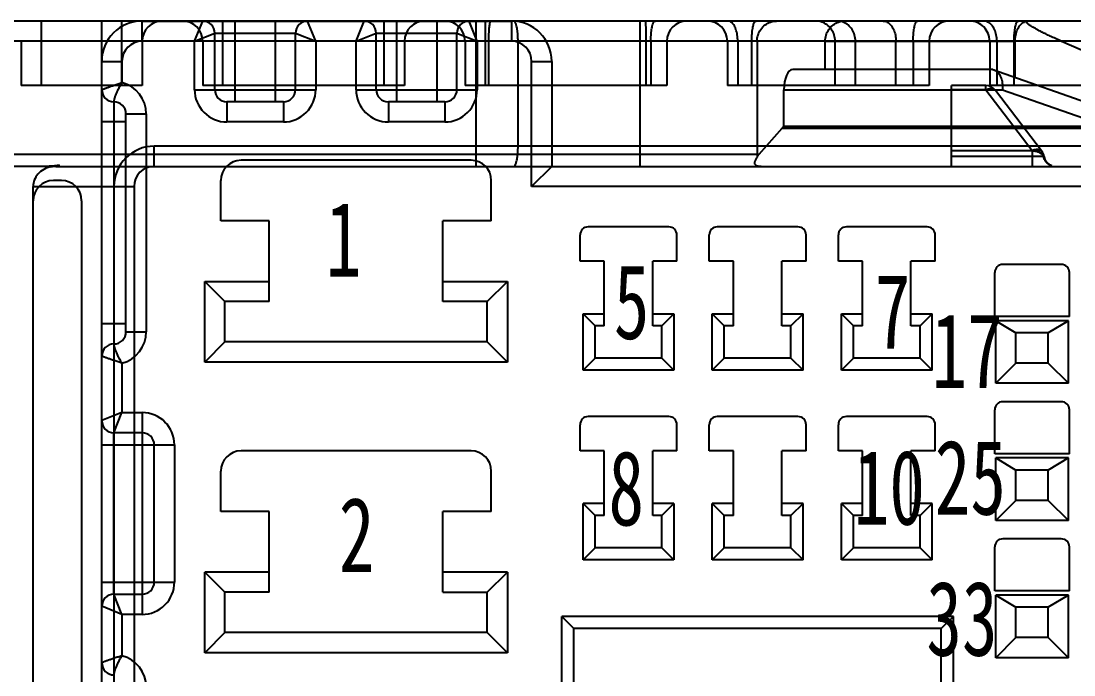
# Model space of a CAD drawing. Header units: inches. Extents: x 47316 to 59086, y 3141 to 11743.
# Drawn here: x 54573.79 to 54623.09, y 8622.89 to 8653.51 of the extents above; entities that cross this region are included whole.
import ezdxf

# ---------------------------------------------------------------- set-up
doc = ezdxf.new("R2010")
doc.units = ezdxf.units.IN
doc.header["$MEASUREMENT"] = 0
doc.layers.add('___SHELL', color=7, linetype='Continuous')
doc.styles.add('MtX_SimHei', font='')
doc.styles.get('MtX_SimHei').set_extended_font_data('SimHei')

msp = doc.modelspace()

# ---------------------------------------------------------------- linework, layer by layer
at = {"layer": '___SHELL', "color": 0, "lineweight": -2}
for p, q in [((54669.999, 8653.509), (54560.559, 8653.509)), ((54574.733, 8653.509), (54574.733, 8650.485)), ((54577.567, 8646.705), (54577.567, 8653.509)), ((54578.512, 8650.485), (54578.512, 8653.509)), ((54579.457, 8652.564), (54579.457, 8653.509)), ((54579.457, 8653.509), (54596.748, 8653.509)), ((54581.914, 8652.564), (54582.292, 8653.509)), ((54583.236, 8650.485), (54583.236, 8653.509)), ((54583.803, 8653.509), (54583.803, 8649.729)), ((54585.693, 8653.509), (54585.693, 8649.729)), ((54587.583, 8652.564), (54587.205, 8653.509)), ((54589.473, 8652.564), (54589.851, 8653.509)), ((54590.796, 8650.485), (54590.796, 8653.509)), ((54591.362, 8653.509), (54591.362, 8649.729)), ((54593.252, 8653.509), (54593.252, 8649.729)), ((54595.142, 8652.564), (54594.764, 8653.509)), ((54595.094, 8646.705), (54595.094, 8653.509)), ((54595.52, 8653.509), (54595.52, 8650.485)), ((54596.748, 8653.509), (54596.748, 8652.564)), ((54602.767, 8653.509), (54602.767, 8646.705)), ((54665.143, 8652.564), (54560.559, 8652.564)), ((54573.788, 8652.564), (54573.788, 8650.485)), ((54579.457, 8652.564), (54579.457, 8650.485)), ((54581.914, 8652.564), (54579.457, 8652.564)), ((54581.914, 8652.564), (54582.858, 8652.942)), ((54581.914, 8650.296), (54581.914, 8652.564)), ((54582.292, 8652.564), (54582.292, 8650.485)), ((54582.859, 8650.296), (54582.859, 8652.942)), ((54582.859, 8652.942), (54586.638, 8652.942)), ((54586.638, 8650.296), (54586.638, 8652.942)), ((54586.638, 8652.942), (54587.583, 8652.564)), ((54587.583, 8652.564), (54587.583, 8650.296)), ((54589.473, 8652.564), (54587.583, 8652.564)), ((54589.473, 8652.564), (54590.418, 8652.942)), ((54589.473, 8650.296), (54589.473, 8652.564)), ((54590.418, 8650.296), (54590.418, 8652.942)), ((54590.418, 8652.942), (54594.197, 8652.942)), ((54591.74, 8652.564), (54591.74, 8650.485)), ((54594.197, 8650.296), (54594.197, 8652.942)), ((54594.197, 8652.942), (54595.142, 8652.564)), ((54594.575, 8652.564), (54594.575, 8650.485)), ((54595.142, 8652.564), (54595.142, 8650.296)), ((54596.748, 8652.564), (54595.142, 8652.564)), ((54595.69, 8650.485), (54595.69, 8652.564)), ((54597.058, 8647.65), (54597.058, 8652.564)), ((54602.767, 8652.564), (54602.756, 8650.485)), ((54603.051, 8650.485), (54603.051, 8652.564)), ((54603.275, 8652.564), (54603.275, 8650.485)), ((54604.024, 8652.564), (54604.024, 8650.485)), ((54606.859, 8652.564), (54606.859, 8650.485)), ((54607.346, 8652.564), (54607.346, 8650.485)), ((54611.907, 8652.564), (54607.346, 8652.564)), ((54608, 8650.485), (54608, 8652.564)), ((54608.251, 8652.564), (54608.251, 8647.272)), ((54611.439, 8651.241), (54611.439, 8652.564)), ((54611.439, 8652.564), (54620.332, 8652.564)), ((54611.907, 8650.485), (54611.907, 8652.564)), ((54612.857, 8650.485), (54612.857, 8652.564)), ((54614.755, 8650.485), (54614.755, 8652.564)), ((54615.559, 8652.564), (54615.559, 8650.485)), ((54616.307, 8652.564), (54616.307, 8650.485)), ((54619.142, 8652.564), (54619.142, 8650.485)), ((54619.48, 8652.564), (54619.48, 8650.485)), ((54620.283, 8650.485), (54620.283, 8652.564)), ((54620.332, 8650.875), (54620.332, 8652.564)), ((54622.503, 8652.564), (54624.675, 8651.619)), ((54577.567, 8586.8), (54577.567, 8651.619)), ((54577.567, 8651.619), (54578.512, 8651.619)), ((54578.512, 8651.619), (54578.512, 8650.626)), ((54597.693, 8645.761), (54597.693, 8651.619)), ((54597.693, 8651.619), (54598.638, 8651.619)), ((54598.638, 8651.619), (54598.638, 8646.705)), ((54619.287, 8651.241), (54609.921, 8651.241)), ((54619.287, 8651.241), (54626.846, 8648.595)), ((54579.457, 8650.485), (54573.788, 8650.485)), ((54581.914, 8650.296), (54587.583, 8650.296)), ((54591.74, 8650.485), (54582.292, 8650.485)), ((54589.473, 8650.296), (54595.142, 8650.296)), ((54604.024, 8650.485), (54594.575, 8650.485)), ((54616.307, 8650.485), (54606.859, 8650.485)), ((54609.506, 8648.569), (54609.506, 8650.296)), ((54609.506, 8650.296), (54619.734, 8650.296)), ((54617.347, 8646.705), (54617.347, 8650.485)), ((54618.955, 8650.485), (54617.347, 8650.485)), ((54618.956, 8650.293), (54617.347, 8650.293)), ((54618.956, 8650.293), (54618.956, 8650.485)), ((54618.956, 8650.293), (54621.126, 8647.456)), ((54653.158, 8650.485), (54619.142, 8650.485)), ((54621.574, 8647.429), (54619.407, 8650.262)), ((54619.734, 8650.296), (54624.67, 8648.569)), ((54578.134, 8649.729), (54578.134, 8638.39)), ((54583.425, 8649.729), (54583.425, 8648.784)), ((54586.071, 8649.729), (54583.425, 8649.729)), ((54586.071, 8649.729), (54586.071, 8648.784)), ((54590.985, 8649.729), (54590.985, 8648.784)), ((54593.63, 8649.729), (54590.985, 8649.729)), ((54593.63, 8649.729), (54593.63, 8648.784)), ((54578.701, 8638.957), (54578.701, 8649.162)), ((54578.701, 8649.162), (54579.646, 8649.162)), ((54579.646, 8649.162), (54579.646, 8638.957)), ((54578.701, 8648.784), (54577.567, 8648.784)), ((54586.071, 8648.784), (54583.425, 8648.784)), ((54593.63, 8648.784), (54590.985, 8648.784)), ((54624.67, 8648.569), (54609.506, 8648.569)), ((54608.346, 8647.274), (54609.419, 8648.495)), ((54609.419, 8648.495), (54640.599, 8648.495)), ((54580.024, 8646.705), (54580.024, 8647.65)), ((54672.192, 8647.65), (54580.024, 8647.65)), ((54561.882, 8647.272), (54608.251, 8647.272)), ((54608.251, 8647.279), (54608.346, 8647.279)), ((54608.345, 8647.273), (54608.262, 8647.16)), ((54621.126, 8647.433), (54617.347, 8647.437)), ((54621.67, 8647.165), (54617.347, 8647.161)), ((54621.126, 8647.456), (54621.126, 8646.705)), ((54621.685, 8647.176), (54621.674, 8647.176)), ((54574.97, 8646.705), (54561.882, 8646.705)), ((54575.186, 8646.685), (54575.58, 8646.754)), ((54575.416, 8646.704), (54575.504, 8646.705)), ((54575.504, 8646.705), (54671.247, 8646.705)), ((54594.859, 8646.989), (54584.087, 8646.989)), ((54598.638, 8646.705), (54597.693, 8645.761)), ((54598.638, 8646.705), (54676.591, 8646.705)), ((54574.355, 8593.603), (54574.355, 8645.761)), ((54574.355, 8645.761), (54579.079, 8645.761)), ((54575.677, 8646.044), (54575.299, 8646.044)), ((54578.134, 8645.761), (54578.134, 8593.603)), ((54579.079, 8645.761), (54579.079, 8593.603)), ((54583.142, 8644.154), (54583.142, 8646.044)), ((54595.803, 8644.154), (54595.803, 8646.044)), ((54625.189, 8645.761), (54597.693, 8645.761)), ((54576.622, 8645.099), (54576.622, 8594.265)), ((54585.41, 8644.154), (54583.142, 8644.154)), ((54585.41, 8640.375), (54585.41, 8644.154)), ((54593.536, 8640.375), (54593.536, 8644.154)), ((54595.803, 8644.154), (54593.536, 8644.154)), ((54604.119, 8643.871), (54600.339, 8643.871)), ((54610.166, 8643.871), (54606.386, 8643.871)), ((54616.213, 8643.871), (54612.433, 8643.871)), ((54599.961, 8642.265), (54599.961, 8643.493)), ((54604.496, 8642.265), (54604.496, 8643.493)), ((54606.008, 8642.265), (54606.008, 8643.493)), ((54610.544, 8642.265), (54610.544, 8643.493)), ((54612.055, 8642.265), (54612.055, 8643.493)), ((54616.591, 8642.265), (54616.591, 8643.493)), ((54601.095, 8642.265), (54599.961, 8642.265)), ((54601.095, 8639.241), (54601.095, 8642.265)), ((54603.362, 8639.241), (54603.362, 8642.265)), ((54604.496, 8642.265), (54603.362, 8642.265)), ((54607.142, 8642.265), (54606.008, 8642.265)), ((54607.142, 8639.241), (54607.142, 8642.265)), ((54609.41, 8639.241), (54609.41, 8642.265)), ((54610.544, 8642.265), (54609.41, 8642.265)), ((54613.189, 8642.265), (54612.055, 8642.265)), ((54613.189, 8639.241), (54613.189, 8642.265)), ((54615.457, 8639.241), (54615.457, 8642.265)), ((54616.591, 8642.265), (54615.457, 8642.265)), ((54619.378, 8639.676), (54619.378, 8641.735)), ((54622.496, 8642.113), (54619.756, 8642.113)), ((54622.874, 8639.676), (54622.874, 8641.735)), ((54582.386, 8637.54), (54582.386, 8641.32)), ((54583.331, 8640.375), (54582.386, 8641.32)), ((54582.386, 8641.32), (54585.41, 8641.32)), ((54593.536, 8641.32), (54596.559, 8641.32)), ((54595.614, 8640.375), (54596.559, 8641.32)), ((54596.559, 8641.32), (54596.559, 8637.54)), ((54583.331, 8638.485), (54583.331, 8640.375)), ((54585.41, 8640.375), (54583.331, 8640.375)), ((54595.614, 8640.375), (54593.536, 8640.375)), ((54595.614, 8638.485), (54595.614, 8640.375)), ((54600.103, 8637.162), (54600.103, 8639.808)), ((54600.67, 8639.241), (54600.103, 8639.808)), ((54600.103, 8639.808), (54601.095, 8639.808)), ((54603.362, 8639.808), (54604.355, 8639.808)), ((54603.788, 8639.241), (54604.355, 8639.808)), ((54604.355, 8639.808), (54604.355, 8637.162)), ((54606.15, 8637.162), (54606.15, 8639.808)), ((54606.717, 8639.241), (54606.15, 8639.808)), ((54606.15, 8639.808), (54607.142, 8639.808)), ((54609.41, 8639.808), (54610.402, 8639.808)), ((54610.402, 8639.808), (54609.835, 8639.241)), ((54610.402, 8637.162), (54610.402, 8639.808)), ((54612.197, 8637.162), (54612.197, 8639.808)), ((54612.764, 8639.241), (54612.197, 8639.808)), ((54612.197, 8639.808), (54613.189, 8639.808)), ((54615.457, 8639.808), (54616.449, 8639.808)), ((54616.449, 8639.808), (54615.882, 8639.241)), ((54616.449, 8637.162), (54616.449, 8639.808)), ((54578.701, 8639.335), (54577.567, 8639.335)), ((54600.67, 8637.729), (54600.67, 8639.241)), ((54601.095, 8639.241), (54600.67, 8639.241)), ((54603.788, 8639.241), (54603.362, 8639.241)), ((54603.788, 8637.729), (54603.788, 8639.241)), ((54606.717, 8637.729), (54606.717, 8639.241)), ((54607.142, 8639.241), (54606.717, 8639.241)), ((54609.835, 8639.241), (54609.41, 8639.241)), ((54609.835, 8637.729), (54609.835, 8639.241)), ((54612.764, 8637.729), (54612.764, 8639.241)), ((54613.189, 8639.241), (54612.764, 8639.241)), ((54615.882, 8639.241), (54615.457, 8639.241)), ((54615.882, 8637.729), (54615.882, 8639.241)), ((54622.874, 8639.676), (54619.378, 8639.676)), ((54619.425, 8636.548), (54619.425, 8639.477)), ((54619.425, 8639.477), (54620.37, 8638.91)), ((54622.827, 8639.477), (54619.425, 8639.477)), ((54622.827, 8639.477), (54621.882, 8638.91)), ((54622.827, 8636.548), (54622.827, 8639.477)), ((54578.701, 8638.957), (54579.646, 8638.957)), ((54620.37, 8637.493), (54620.37, 8638.91)), ((54621.882, 8638.91), (54620.37, 8638.91)), ((54621.882, 8637.493), (54621.882, 8638.91)), ((54583.331, 8638.485), (54582.386, 8637.54)), ((54595.614, 8638.485), (54583.331, 8638.485)), ((54595.614, 8638.485), (54596.559, 8637.54)), ((54600.67, 8637.729), (54600.103, 8637.162)), ((54603.788, 8637.729), (54600.67, 8637.729)), ((54603.788, 8637.729), (54604.355, 8637.162)), ((54606.717, 8637.729), (54606.15, 8637.162)), ((54609.835, 8637.729), (54606.717, 8637.729)), ((54609.835, 8637.729), (54610.402, 8637.162)), ((54612.764, 8637.729), (54612.197, 8637.162)), ((54615.882, 8637.729), (54612.764, 8637.729)), ((54615.882, 8637.729), (54616.449, 8637.162)), ((54578.512, 8637.494), (54578.512, 8635.178)), ((54596.559, 8637.54), (54582.386, 8637.54)), ((54619.425, 8636.548), (54620.37, 8637.493)), ((54621.882, 8637.493), (54620.37, 8637.493)), ((54621.882, 8637.493), (54622.827, 8636.548)), ((54604.355, 8637.162), (54600.103, 8637.162)), ((54610.402, 8637.162), (54606.15, 8637.162)), ((54616.449, 8637.162), (54612.197, 8637.162)), ((54622.827, 8636.548), (54619.425, 8636.548)), ((54619.378, 8633.25), (54619.378, 8635.31)), ((54622.496, 8635.688), (54619.756, 8635.688)), ((54622.874, 8633.25), (54622.874, 8635.31)), ((54578.512, 8635.178), (54577.567, 8634.8)), ((54578.134, 8634.233), (54578.512, 8635.178)), ((54578.512, 8635.178), (54579.457, 8635.178)), ((54579.457, 8635.178), (54579.457, 8625.729)), ((54604.118, 8634.989), (54600.339, 8634.989)), ((54610.166, 8634.989), (54606.386, 8634.989)), ((54616.213, 8634.989), (54612.433, 8634.989)), ((54599.961, 8633.383), (54599.961, 8634.611)), ((54604.496, 8633.383), (54604.496, 8634.611)), ((54606.008, 8633.383), (54606.008, 8634.611)), ((54610.544, 8633.383), (54610.544, 8634.611)), ((54612.055, 8633.383), (54612.055, 8634.611)), ((54616.591, 8633.383), (54616.591, 8634.611)), ((54578.134, 8626.674), (54578.134, 8634.233)), ((54579.457, 8634.233), (54578.134, 8634.233)), ((54577.567, 8633.666), (54580.969, 8633.666)), ((54580.024, 8627.241), (54580.024, 8633.666)), ((54580.969, 8633.666), (54580.969, 8627.241)), ((54594.859, 8633.383), (54584.087, 8633.383)), ((54601.095, 8633.383), (54599.961, 8633.383)), ((54601.095, 8630.359), (54601.095, 8633.383)), ((54603.362, 8630.359), (54603.362, 8633.383)), ((54604.496, 8633.383), (54603.362, 8633.383)), ((54607.142, 8633.383), (54606.008, 8633.383)), ((54607.142, 8630.359), (54607.142, 8633.383)), ((54609.41, 8630.359), (54609.41, 8633.383)), ((54610.544, 8633.383), (54609.41, 8633.383)), ((54613.189, 8633.383), (54612.055, 8633.383)), ((54613.189, 8630.359), (54613.189, 8633.383)), ((54615.457, 8630.359), (54615.457, 8633.383)), ((54616.591, 8633.383), (54615.457, 8633.383)), ((54622.874, 8633.25), (54619.378, 8633.25)), ((54619.425, 8630.123), (54619.425, 8633.052)), ((54622.827, 8633.052), (54619.425, 8633.052)), ((54619.425, 8633.052), (54620.37, 8632.485)), ((54622.827, 8633.052), (54621.882, 8632.485)), ((54622.827, 8630.123), (54622.827, 8633.052)), ((54583.142, 8630.548), (54583.142, 8632.438)), ((54595.803, 8630.548), (54595.803, 8632.438)), ((54620.37, 8631.068), (54620.37, 8632.485)), ((54621.882, 8632.485), (54620.37, 8632.485)), ((54621.882, 8631.068), (54621.882, 8632.485)), ((54600.103, 8628.28), (54600.103, 8630.926)), ((54600.103, 8630.926), (54600.67, 8630.359)), ((54601.095, 8630.926), (54600.103, 8630.926)), ((54604.355, 8630.926), (54603.362, 8630.926)), ((54603.788, 8630.359), (54604.355, 8630.926)), ((54604.355, 8630.926), (54604.355, 8628.28)), ((54606.15, 8628.28), (54606.15, 8630.926)), ((54606.15, 8630.926), (54606.717, 8630.359)), ((54607.142, 8630.926), (54606.15, 8630.926)), ((54610.402, 8630.926), (54609.41, 8630.926)), ((54610.402, 8630.926), (54609.835, 8630.359)), ((54610.402, 8628.28), (54610.402, 8630.926)), ((54612.197, 8628.28), (54612.197, 8630.926)), ((54612.197, 8630.926), (54612.764, 8630.359)), ((54613.189, 8630.926), (54612.197, 8630.926)), ((54616.449, 8630.926), (54615.457, 8630.926)), ((54616.449, 8630.926), (54615.882, 8630.359)), ((54616.449, 8628.28), (54616.449, 8630.926)), ((54619.425, 8630.123), (54620.37, 8631.068)), ((54621.882, 8631.068), (54620.37, 8631.068)), ((54621.882, 8631.068), (54622.827, 8630.123)), ((54585.41, 8630.548), (54583.142, 8630.548)), ((54585.41, 8626.768), (54585.41, 8630.548)), ((54593.536, 8626.768), (54593.536, 8630.548)), ((54595.803, 8630.548), (54593.536, 8630.548)), ((54600.67, 8628.847), (54600.67, 8630.359)), ((54601.095, 8630.359), (54600.67, 8630.359)), ((54603.788, 8630.359), (54603.362, 8630.359)), ((54603.788, 8628.847), (54603.788, 8630.359)), ((54606.717, 8628.847), (54606.717, 8630.359)), ((54607.142, 8630.359), (54606.717, 8630.359)), ((54609.835, 8630.359), (54609.41, 8630.359)), ((54609.835, 8628.847), (54609.835, 8630.359)), ((54612.764, 8628.847), (54612.764, 8630.359)), ((54613.189, 8630.359), (54612.764, 8630.359)), ((54615.882, 8630.359), (54615.457, 8630.359)), ((54615.882, 8628.847), (54615.882, 8630.359)), ((54622.827, 8630.123), (54619.425, 8630.123)), ((54600.67, 8628.847), (54600.103, 8628.28)), ((54603.788, 8628.847), (54600.67, 8628.847)), ((54603.788, 8628.847), (54604.355, 8628.28)), ((54606.717, 8628.847), (54606.15, 8628.28)), ((54609.835, 8628.847), (54606.717, 8628.847)), ((54609.835, 8628.847), (54610.402, 8628.28)), ((54612.764, 8628.847), (54612.197, 8628.28)), ((54615.882, 8628.847), (54612.764, 8628.847)), ((54615.882, 8628.847), (54616.449, 8628.28)), ((54619.378, 8626.825), (54619.378, 8628.885)), ((54622.496, 8629.263), (54619.756, 8629.263)), ((54622.874, 8626.825), (54622.874, 8628.885)), ((54604.355, 8628.28), (54600.103, 8628.28)), ((54610.402, 8628.28), (54606.15, 8628.28)), ((54616.449, 8628.28), (54612.197, 8628.28)), ((54582.386, 8623.934), (54582.386, 8627.713)), ((54582.386, 8627.713), (54583.331, 8626.768)), ((54585.41, 8627.713), (54582.386, 8627.713)), ((54596.559, 8627.713), (54593.536, 8627.713)), ((54595.614, 8626.768), (54596.559, 8627.713)), ((54596.559, 8627.713), (54596.559, 8623.934)), ((54577.567, 8627.241), (54580.969, 8627.241)), ((54578.512, 8625.729), (54578.134, 8626.674)), ((54578.134, 8626.674), (54579.457, 8626.674)), ((54583.331, 8624.879), (54583.331, 8626.768)), ((54585.41, 8626.768), (54583.331, 8626.768)), ((54593.536, 8626.768), (54595.614, 8626.768)), ((54595.614, 8624.879), (54595.614, 8626.768)), ((54622.874, 8626.825), (54619.378, 8626.825)), ((54619.425, 8623.698), (54619.425, 8626.627)), ((54622.827, 8626.627), (54619.425, 8626.627)), ((54619.425, 8626.627), (54620.37, 8626.06)), ((54622.827, 8626.627), (54621.882, 8626.06)), ((54622.827, 8623.698), (54622.827, 8626.627)), ((54578.512, 8625.729), (54577.567, 8626.107)), ((54620.37, 8624.642), (54620.37, 8626.06)), ((54621.882, 8626.06), (54620.37, 8626.06)), ((54621.882, 8624.642), (54621.882, 8626.06)), ((54578.512, 8625.729), (54578.512, 8623.791)), ((54579.457, 8625.729), (54578.512, 8625.729)), ((54599.111, 8614.579), (54599.111, 8625.635)), ((54599.111, 8625.635), (54599.677, 8625.068)), ((54617.441, 8625.635), (54599.111, 8625.635)), ((54617.441, 8625.635), (54616.874, 8625.068)), ((54617.441, 8614.579), (54617.441, 8625.635)), ((54599.677, 8615.146), (54599.677, 8625.068)), ((54616.874, 8625.068), (54599.677, 8625.068)), ((54616.874, 8615.146), (54616.874, 8625.068)), ((54583.331, 8624.879), (54582.386, 8623.934)), ((54595.614, 8624.879), (54583.331, 8624.879)), ((54595.614, 8624.879), (54596.559, 8623.934)), ((54619.425, 8623.698), (54620.37, 8624.642)), ((54621.882, 8624.642), (54620.37, 8624.642)), ((54621.882, 8624.642), (54622.827, 8623.698)), ((54596.559, 8623.934), (54582.386, 8623.934)), ((54622.827, 8623.698), (54619.425, 8623.698))]:
    msp.add_line(p, q, dxfattribs=at)
for centre, radius, start, end in [((54579.457, 8651.619), 1.89, 90, 180), ((54580.402, 8652.564), 0.945, 90.0019, 179.9986), ((54581.347, 8652.564), 0.945, 0.0004, 89.9981), ((54582.292, 8652.942), 0.567, 359.999, 89.9885), ((54587.205, 8652.942), 0.567, 89.999, 179.9885), ((54589.851, 8652.942), 0.567, 359.999, 89.9885), ((54592.685, 8652.564), 0.945, 90.0035, 179.9987), ((54593.63, 8652.564), 0.945, 0.0014, 89.9981), ((54594.764, 8652.942), 0.567, 89.999, 179.9885), ((54596.748, 8651.619), 1.89, 0, 90), ((54604.969, 8652.564), 0.945, 90.0016, 179.9987), ((54605.914, 8652.564), 0.945, 0, 89.9894), ((54617.252, 8652.564), 0.945, 90.0033, 179.9988), ((54618.197, 8652.564), 0.945, 359.995, 90.0014), ((54579.457, 8651.619), 0.945, 90, 180), ((54596.748, 8651.619), 0.945, 0, 90), ((54578.134, 8649.162), 1.512, 359.9997, 75.5215), ((54578.134, 8650.296), 0.567, 179.999, 269.9885), ((54583.425, 8650.296), 1.512, 179.9997, 270), ((54583.425, 8650.296), 0.567, 180.0115, 270.001), ((54586.071, 8650.296), 1.512, 269.9997, 360), ((54586.071, 8650.296), 0.567, 270.0115, 0.001), ((54590.985, 8650.296), 1.512, 179.9997, 270), ((54590.985, 8650.296), 0.567, 180.0115, 270.001), ((54593.63, 8650.296), 1.512, 269.9997, 360), ((54593.63, 8650.296), 0.567, 270.0115, 0.001), ((54618.956, 8649.917), 0.568, 37.4065, 90.216), ((54619.267, 8649.571), 0.786, 109.4148, 113.2791), ((54578.134, 8649.162), 0.567, 359.999, 89.9885), ((54580.024, 8645.761), 1.89, 90, 180), ((54608.837, 8647.272), 0.586, 179.3185, 191.1061), ((54621.126, 8647.08), 0.567, 8.0189, 38.5333), ((54621.406, 8647.284), 0.289, 335.7327, 338.1478), ((54622.244, 8647.273), 0.578, 189.5806, 191.5838), ((54622.244, 8647.273), 0.567, 190.0862, 250.0362), ((54580.024, 8645.761), 0.945, 90.0022, 179.9978), ((54584.087, 8646.044), 0.945, 90.0002, 180), ((54594.859, 8646.044), 0.945, 0.0002, 90), ((54575.299, 8645.099), 0.945, 90.0007, 179.9994), ((54575.677, 8645.099), 0.945, 0.0007, 90), ((54600.339, 8643.493), 0.378, 90.0022, 179.9978), ((54604.118, 8643.493), 0.378, 0.0022, 89.979), ((54606.386, 8643.493), 0.378, 90.0022, 179.9978), ((54610.166, 8643.493), 0.378, 0.0022, 89.979), ((54612.433, 8643.493), 0.378, 90.0022, 179.9978), ((54616.213, 8643.493), 0.378, 0.0022, 89.979), ((54619.756, 8641.735), 0.378, 90.0022, 179.9978), ((54622.496, 8641.735), 0.378, 0.0022, 90), ((54578.134, 8638.957), 0.567, 269.999, 359.9885), ((54578.134, 8638.957), 1.512, 284.4795, 360), ((54578.134, 8637.824), 0.567, 89.999, 179.9885), ((54619.756, 8635.31), 0.378, 90.0022, 179.9978), ((54622.496, 8635.31), 0.378, 0.0022, 90), ((54578.134, 8634.8), 0.567, 179.999, 269.9885), ((54579.457, 8633.666), 1.512, 0, 90), ((54600.339, 8634.611), 0.378, 90.0022, 179.9978), ((54604.118, 8634.611), 0.378, 0.0022, 90), ((54606.386, 8634.611), 0.378, 90.0022, 179.9978), ((54610.166, 8634.611), 0.378, 0.0022, 90), ((54612.433, 8634.611), 0.378, 90.0022, 179.9978), ((54616.213, 8634.611), 0.378, 0.0022, 90), ((54579.457, 8633.666), 0.567, 359.999, 89.9885), ((54584.087, 8632.438), 0.945, 90.0002, 180), ((54594.859, 8632.438), 0.945, 0.0002, 90), ((54619.756, 8628.885), 0.378, 90.0022, 179.9978), ((54622.496, 8628.885), 0.378, 0.0022, 90), ((54579.457, 8627.241), 1.512, 269.9997, 360), ((54579.457, 8627.241), 0.567, 269.999, 359.9885), ((54578.134, 8626.107), 0.567, 89.999, 179.9956), ((54578.134, 8623.461), 0.567, 179.999, 269.9885), ((54578.134, 8622.328), 1.512, 359.9997, 75.5217)]:
    msp.add_arc(centre, radius, start, end, dxfattribs=at)
msp.add_ellipse((54609.921, 8650.296), major_axis=(0, 0.945), ratio=0.438541, start_param=0.000005, end_param=1.570796, dxfattribs=at)
for points, knots in [([(54595.69, 8652.564), (54595.69, 8652.661), (54595.693, 8652.847), (54595.705, 8653.098), (54595.725, 8653.311), (54595.748, 8653.424), (54595.77, 8653.509), (54595.789, 8653.509)], [0, 0, 0, 0, 0.304093, 0.57934, 0.798699, 0.9418, 1, 1, 1, 1]), ([(54597.058, 8652.564), (54597.058, 8652.661), (54597.052, 8652.847), (54597.028, 8653.102), (54596.985, 8653.309), (54596.945, 8653.441), (54596.887, 8653.509), (54596.862, 8653.509)], [0, 0, 0, 0, 0.295317, 0.56239, 0.776399, 0.922805, 1, 1, 1, 1]), ([(54603.051, 8652.564), (54603.053, 8652.661), (54603.057, 8652.848), (54603.05, 8653.096), (54603.05, 8653.314), (54603.033, 8653.415), (54603.038, 8653.509), (54603.022, 8653.509)], [0, 0, 0, 0, 0.308042, 0.586207, 0.807047, 0.949016, 1, 1, 1, 1]), ([(54603.275, 8652.564), (54603.275, 8652.661), (54603.282, 8652.847), (54603.306, 8653.102), (54603.349, 8653.309), (54603.389, 8653.442), (54603.446, 8653.509), (54603.472, 8653.509)], [0, 0, 0, 0, 0.294568, 0.561648, 0.776896, 0.923052, 1, 1, 1, 1]), ([(54607.346, 8652.564), (54607.346, 8652.661), (54607.332, 8652.85), (54607.27, 8653.109), (54607.174, 8653.32), (54607.049, 8653.467), (54606.937, 8653.509), (54606.888, 8653.509)], [0, 0, 0, 0, 0.259042, 0.499038, 0.704518, 0.868359, 1, 1, 1, 1]), ([(54608, 8652.564), (54608, 8652.661), (54608.006, 8652.847), (54608.03, 8653.102), (54608.073, 8653.309), (54608.113, 8653.442), (54608.171, 8653.509), (54608.196, 8653.509)], [0, 0, 0, 0, 0.294564, 0.561664, 0.776895, 0.923053, 1, 1, 1, 1]), ([(54608.251, 8652.564), (54608.251, 8652.662), (54608.281, 8652.86), (54608.413, 8653.127), (54608.618, 8653.34), (54608.877, 8653.477), (54609.07, 8653.509), (54609.165, 8653.509)], [0, 0, 0, 0, 0.203137, 0.405108, 0.605072, 0.803117, 1, 1, 1, 1]), ([(54611.907, 8652.564), (54611.907, 8652.662), (54611.877, 8652.86), (54611.746, 8653.127), (54611.54, 8653.34), (54611.281, 8653.477), (54611.089, 8653.509), (54610.993, 8653.509)], [0, 0, 0, 0, 0.203136, 0.405103, 0.605112, 0.80318, 1, 1, 1, 1]), ([(54611.439, 8652.564), (54611.439, 8652.662), (54611.469, 8652.86), (54611.6, 8653.127), (54611.805, 8653.34), (54612.065, 8653.477), (54612.257, 8653.509), (54612.353, 8653.509)], [0, 0, 0, 0, 0.203107, 0.405066, 0.605066, 0.803123, 1, 1, 1, 1]), ([(54612.857, 8652.564), (54612.857, 8652.66), (54612.831, 8652.854), (54612.714, 8653.119), (54612.529, 8653.333), (54612.291, 8653.475), (54612.11, 8653.509), (54612.02, 8653.509)], [0, 0, 0, 0, 0.20791, 0.414597, 0.614524, 0.806423, 1, 1, 1, 1]), ([(54614.148, 8653.509), (54614.212, 8653.509), (54614.35, 8653.472), (54614.522, 8653.328), (54614.653, 8653.115), (54614.736, 8652.852), (54614.755, 8652.662), (54614.755, 8652.564)], [0, 0, 0, 0, 0.157332, 0.333203, 0.535459, 0.761086, 1, 1, 1, 1]), ([(54615.559, 8652.564), (54615.559, 8652.661), (54615.565, 8652.847), (54615.589, 8653.102), (54615.632, 8653.309), (54615.672, 8653.442), (54615.73, 8653.509), (54615.755, 8653.509)], [0, 0, 0, 0, 0.294568, 0.561648, 0.776896, 0.923052, 1, 1, 1, 1]), ([(54619.48, 8652.564), (54619.48, 8652.662), (54619.461, 8652.852), (54619.377, 8653.115), (54619.246, 8653.328), (54619.074, 8653.472), (54618.937, 8653.509), (54618.872, 8653.509)], [0, 0, 0, 0, 0.238937, 0.464564, 0.666811, 0.842678, 1, 1, 1, 1]), ([(54620.283, 8652.564), (54620.283, 8652.661), (54620.29, 8652.847), (54620.314, 8653.102), (54620.357, 8653.309), (54620.397, 8653.442), (54620.454, 8653.509), (54620.48, 8653.509)], [0, 0, 0, 0, 0.294563, 0.561662, 0.776893, 0.923053, 1, 1, 1, 1]), ([(54620.332, 8652.564), (54620.332, 8652.662), (54620.351, 8652.852), (54620.434, 8653.115), (54620.565, 8653.328), (54620.737, 8653.472), (54620.875, 8653.509), (54620.939, 8653.509)], [0, 0, 0, 0, 0.238898, 0.464531, 0.666759, 0.842622, 1, 1, 1, 1]), ([(54622.503, 8652.564), (54622.409, 8652.605), (54622.233, 8652.683), (54621.986, 8652.796), (54621.772, 8652.899), (54621.586, 8652.991), (54621.425, 8653.074), (54621.288, 8653.149), (54621.172, 8653.215), (54621.075, 8653.275), (54620.997, 8653.327), (54620.936, 8653.373), (54620.892, 8653.412), (54620.865, 8653.444), (54620.851, 8653.474), (54620.868, 8653.5), (54620.9, 8653.507), (54620.925, 8653.509), (54620.939, 8653.509)], [0, 0, 0, 0, 0.154506, 0.289759, 0.408134, 0.511581, 0.601643, 0.679614, 0.746512, 0.803153, 0.850187, 0.888096, 0.917277, 0.938193, 0.951839, 0.962716, 0.978346, 1, 1, 1, 1]), ([(54619.349, 8651.219), (54619.416, 8651.196), (54619.547, 8651.102), (54619.676, 8650.882), (54619.744, 8650.604), (54619.744, 8650.401), (54619.734, 8650.296)], [0, 0, 0, 0, 0.200823, 0.434159, 0.704006, 1, 1, 1, 1]), ([(54577.567, 8650.296), (54577.567, 8650.296), (54577.57, 8650.297), (54577.572, 8650.297), (54577.579, 8650.3), (54577.591, 8650.305), (54577.613, 8650.314), (54577.645, 8650.327), (54577.686, 8650.343), (54577.735, 8650.362), (54577.791, 8650.383), (54577.878, 8650.415), (54578.001, 8650.458), (54578.161, 8650.513), (54578.333, 8650.569), (54578.452, 8650.606), (54578.512, 8650.626)], [0, 0, 0, 0, 0.001215, 0.005061, 0.011527, 0.020557, 0.046084, 0.081135, 0.125132, 0.177484, 0.23754, 0.30454, 0.456314, 0.62693, 0.810534, 1, 1, 1, 1]), ([(54578.136, 8649.74), (54578.137, 8649.743), (54578.138, 8649.749), (54578.14, 8649.759), (54578.144, 8649.778), (54578.151, 8649.806), (54578.161, 8649.847), (54578.175, 8649.895), (54578.192, 8649.95), (54578.22, 8650.036), (54578.266, 8650.155), (54578.334, 8650.307), (54578.416, 8650.467), (54578.479, 8650.573), (54578.512, 8650.626)], [0.0111339, 0.0111339, 0.0111339, 0.0111339, 0.0196956, 0.0306566, 0.0440015, 0.0777453, 0.1205161, 0.1718128, 0.2311382, 0.2978136, 0.450045, 0.6222892, 0.8080775, 1, 1, 1, 1]), ([(54619.006, 8650.312), (54619.047, 8650.327), (54619.126, 8650.348), (54619.241, 8650.352), (54619.339, 8650.326), (54619.389, 8650.286), (54619.407, 8650.263)], [0, 0, 0, 0, 0.303168, 0.568677, 0.796868, 1, 1, 1, 1]), ([(54609.506, 8648.569), (54609.496, 8648.563), (54609.475, 8648.549), (54609.446, 8648.524), (54609.428, 8648.506), (54609.419, 8648.495)], [0, 0, 0, 0, 0.315462, 0.647704, 1, 1, 1, 1]), ([(54596.862, 8646.705), (54596.887, 8646.705), (54596.945, 8646.773), (54596.985, 8646.905), (54597.028, 8647.112), (54597.052, 8647.367), (54597.058, 8647.553), (54597.058, 8647.65)], [0, 0, 0, 0, 0.077192, 0.223614, 0.437642, 0.704735, 1, 1, 1, 1]), ([(54608.262, 8647.16), (54608.254, 8647.146), (54608.238, 8647.12), (54608.215, 8647.082), (54608.195, 8647.046), (54608.177, 8647.014), (54608.162, 8646.983), (54608.149, 8646.954), (54608.139, 8646.927), (54608.132, 8646.902), (54608.128, 8646.878), (54608.127, 8646.855), (54608.131, 8646.833), (54608.139, 8646.812), (54608.154, 8646.792), (54608.175, 8646.773), (54608.202, 8646.756), (54608.236, 8646.742), (54608.276, 8646.73), (54608.319, 8646.721), (54608.365, 8646.714), (54608.414, 8646.709), (54608.465, 8646.706), (54608.5, 8646.706), (54608.518, 8646.706)], [0, 0, 0, 0, 0.060749, 0.116775, 0.168317, 0.215624, 0.258945, 0.29855, 0.334739, 0.367873, 0.398432, 0.427052, 0.454722, 0.482991, 0.513477, 0.54835, 0.589399, 0.636677, 0.688462, 0.744405, 0.803987, 0.866337, 0.931601, 1, 1, 1, 1]), ([(54621.126, 8647.456), (54621.171, 8647.475), (54621.258, 8647.504), (54621.387, 8647.517), (54621.497, 8647.494), (54621.555, 8647.453), (54621.574, 8647.428)], [0, 0, 0, 0, 0.305137, 0.573362, 0.801052, 1, 1, 1, 1]), ([(54621.308, 8647.437), (54621.294, 8647.44), (54621.234, 8647.452), (54621.172, 8647.456), (54621.126, 8647.456)], [0, 0, 0, 0, 0.247284, 1, 1, 1, 1]), ([(54621.126, 8647.432), (54621.146, 8647.432), (54621.225, 8647.429), (54621.304, 8647.415), (54621.361, 8647.398)], [0, 0, 0, 0, 0.253148, 1, 1, 1, 1]), ([(54621.472, 8647.379), (54621.459, 8647.386), (54621.407, 8647.41), (54621.351, 8647.428), (54621.308, 8647.437)], [0, 0, 0, 0, 0.241621, 1, 1, 1, 1]), ([(54621.361, 8647.398), (54621.379, 8647.392), (54621.447, 8647.369), (54621.511, 8647.335), (54621.554, 8647.303)], [0, 0, 0, 0, 0.263695, 1, 1, 1, 1]), ([(54621.674, 8647.176), (54621.658, 8647.219), (54621.6, 8647.301), (54621.518, 8647.356), (54621.472, 8647.379)], [0, 0, 0, 0, 0.468217, 1, 1, 1, 1]), ([(54621.554, 8647.303), (54621.567, 8647.293), (54621.613, 8647.254), (54621.651, 8647.205), (54621.67, 8647.165)], [0, 0, 0, 0, 0.269333, 1, 1, 1, 1]), ([(54621.678, 8647.157), (54621.697, 8647.064), (54621.782, 8646.886), (54621.944, 8646.773), (54622.031, 8646.74)], [0, 0, 0, 0, 0.502428, 1, 1, 1, 1]), ([(54575.186, 8646.685), (54575.069, 8646.663), (54574.841, 8646.582), (54574.566, 8646.361), (54574.393, 8646.074), (54574.355, 8645.862), (54574.355, 8645.761)], [0, 0, 0, 0, 0.267528, 0.529416, 0.773863, 1, 1, 1, 1]), ([(54575.58, 8646.754), (54575.51, 8646.744), (54575.372, 8646.726), (54575.169, 8646.709), (54575.035, 8646.705), (54574.969, 8646.705)], [0, 0, 0, 0, 0.345711, 0.678583, 1, 1, 1, 1]), ([(54575.504, 8646.705), (54575.477, 8646.705), (54575.371, 8646.704), (54575.265, 8646.695), (54575.186, 8646.685)], [0, 0, 0, 0, 0.252148, 1, 1, 1, 1]), ([(54575.504, 8646.705), (54575.513, 8646.705), (54575.532, 8646.71), (54575.558, 8646.728), (54575.573, 8646.745), (54575.58, 8646.755)], [0, 0, 0, 0, 0.28557, 0.610074, 1, 1, 1, 1]), ([(54622.025, 8646.739), (54621.966, 8646.761), (54621.853, 8646.827), (54621.769, 8646.928), (54621.737, 8646.983)], [0, 0, 0, 0, 0.497957, 1, 1, 1, 1]), ([(54578.512, 8637.494), (54578.479, 8637.547), (54578.416, 8637.653), (54578.334, 8637.812), (54578.266, 8637.964), (54578.22, 8638.083), (54578.192, 8638.169), (54578.175, 8638.225), (54578.161, 8638.273), (54578.151, 8638.313), (54578.144, 8638.342), (54578.14, 8638.36), (54578.138, 8638.371), (54578.136, 8638.379), (54578.136, 8638.385), (54578.134, 8638.388), (54578.134, 8638.389)], [0, 0, 0, 0, 0.1919154, 0.3777014, 0.5499489, 0.7021766, 0.768847, 0.8281678, 0.8794606, 0.9222306, 0.9559788, 0.9693272, 0.9802916, 0.9888565, 0.9950058, 0.9987236, 0.9987236, 0.9987236, 0.9987236]), ([(54578.512, 8637.494), (54578.452, 8637.513), (54578.333, 8637.551), (54578.161, 8637.606), (54578.001, 8637.661), (54577.879, 8637.705), (54577.791, 8637.737), (54577.735, 8637.758), (54577.686, 8637.776), (54577.645, 8637.792), (54577.613, 8637.805), (54577.591, 8637.814), (54577.579, 8637.819), (54577.572, 8637.822), (54577.57, 8637.823), (54577.567, 8637.824), (54577.567, 8637.824)], [0, 0, 0, 0, 0.189429, 0.37296, 0.543559, 0.695382, 0.762408, 0.822477, 0.874819, 0.918795, 0.953843, 0.979407, 0.988463, 0.994945, 0.99879, 1, 1, 1, 1]), ([(54578.512, 8623.791), (54578.452, 8623.772), (54578.333, 8623.734), (54578.161, 8623.679), (54578.001, 8623.624), (54577.879, 8623.58), (54577.791, 8623.548), (54577.735, 8623.527), (54577.686, 8623.508), (54577.646, 8623.493), (54577.617, 8623.481), (54577.598, 8623.474), (54577.587, 8623.469), (54577.579, 8623.466), (54577.572, 8623.463), (54577.57, 8623.463), (54577.567, 8623.461), (54577.567, 8623.461)], [0, 0, 0, 0, 0.189387, 0.372774, 0.543315, 0.695166, 0.762213, 0.822317, 0.874742, 0.91882, 0.953892, 0.967852, 0.979354, 0.988359, 0.994828, 0.998721, 1, 1, 1, 1]), ([(54578.135, 8622.899), (54578.136, 8622.901), (54578.137, 8622.906), (54578.138, 8622.914), (54578.14, 8622.925), (54578.144, 8622.943), (54578.151, 8622.972), (54578.161, 8623.012), (54578.175, 8623.06), (54578.192, 8623.116), (54578.22, 8623.202), (54578.266, 8623.321), (54578.334, 8623.472), (54578.416, 8623.632), (54578.479, 8623.738), (54578.512, 8623.791)], [0.0049876, 0.0049876, 0.0049876, 0.0049876, 0.0111339, 0.0196956, 0.0306565, 0.0440015, 0.0777452, 0.120516, 0.1718128, 0.2311381, 0.2978135, 0.4500449, 0.6222891, 0.8080775, 1, 1, 1, 1]), ([(54578.134, 8622.894), (54578.135, 8622.894), (54578.134, 8622.897), (54578.135, 8622.898), (54578.135, 8622.899)], [0, 0, 0, 0, 0.001272738, 0.004987557, 0.004987557, 0.004987557, 0.004987557])]:
    msp.add_open_spline(points, degree=3, knots=knots, dxfattribs=at)
for points in [[(54578.134, 8649.729), (54578.135, 8649.729), (54578.135, 8649.73), (54578.135, 8649.73)], [(54578.135, 8649.734), (54578.136, 8649.736), (54578.136, 8649.738), (54578.136, 8649.74)], [(54578.135, 8649.73), (54578.135, 8649.732), (54578.135, 8649.733), (54578.135, 8649.734)], [(54621.737, 8646.983), (54621.705, 8647.039), (54621.682, 8647.102), (54621.67, 8647.165)], [(54578.134, 8638.389), (54578.134, 8638.39), (54578.135, 8638.39), (54578.134, 8638.39)]]:
    msp.add_open_spline(points, degree=3, dxfattribs=at)

# ---------------------------------------------------------------- texts
at = {"layer": '___SHELL', "color": 0, "lineweight": -2, "style": 'MtX_SimHei', "width": 0.7}
for s, p in [('1', (54588.06, 8641.548)), ('5', (54601.541, 8638.623)), ('7', (54613.764, 8638.17)), ('17', (54616.421, 8636.333)), ('25', (54616.568, 8630.397)), ('8', (54601.293, 8629.896)), ('10', (54612.777, 8629.928)), ('2', (54588.667, 8627.711)), ('33', (54616.179, 8623.793))]:
    msp.add_text(s, height=3.5, dxfattribs=at).set_placement(p)

doc.saveas('drawing.dxf')
